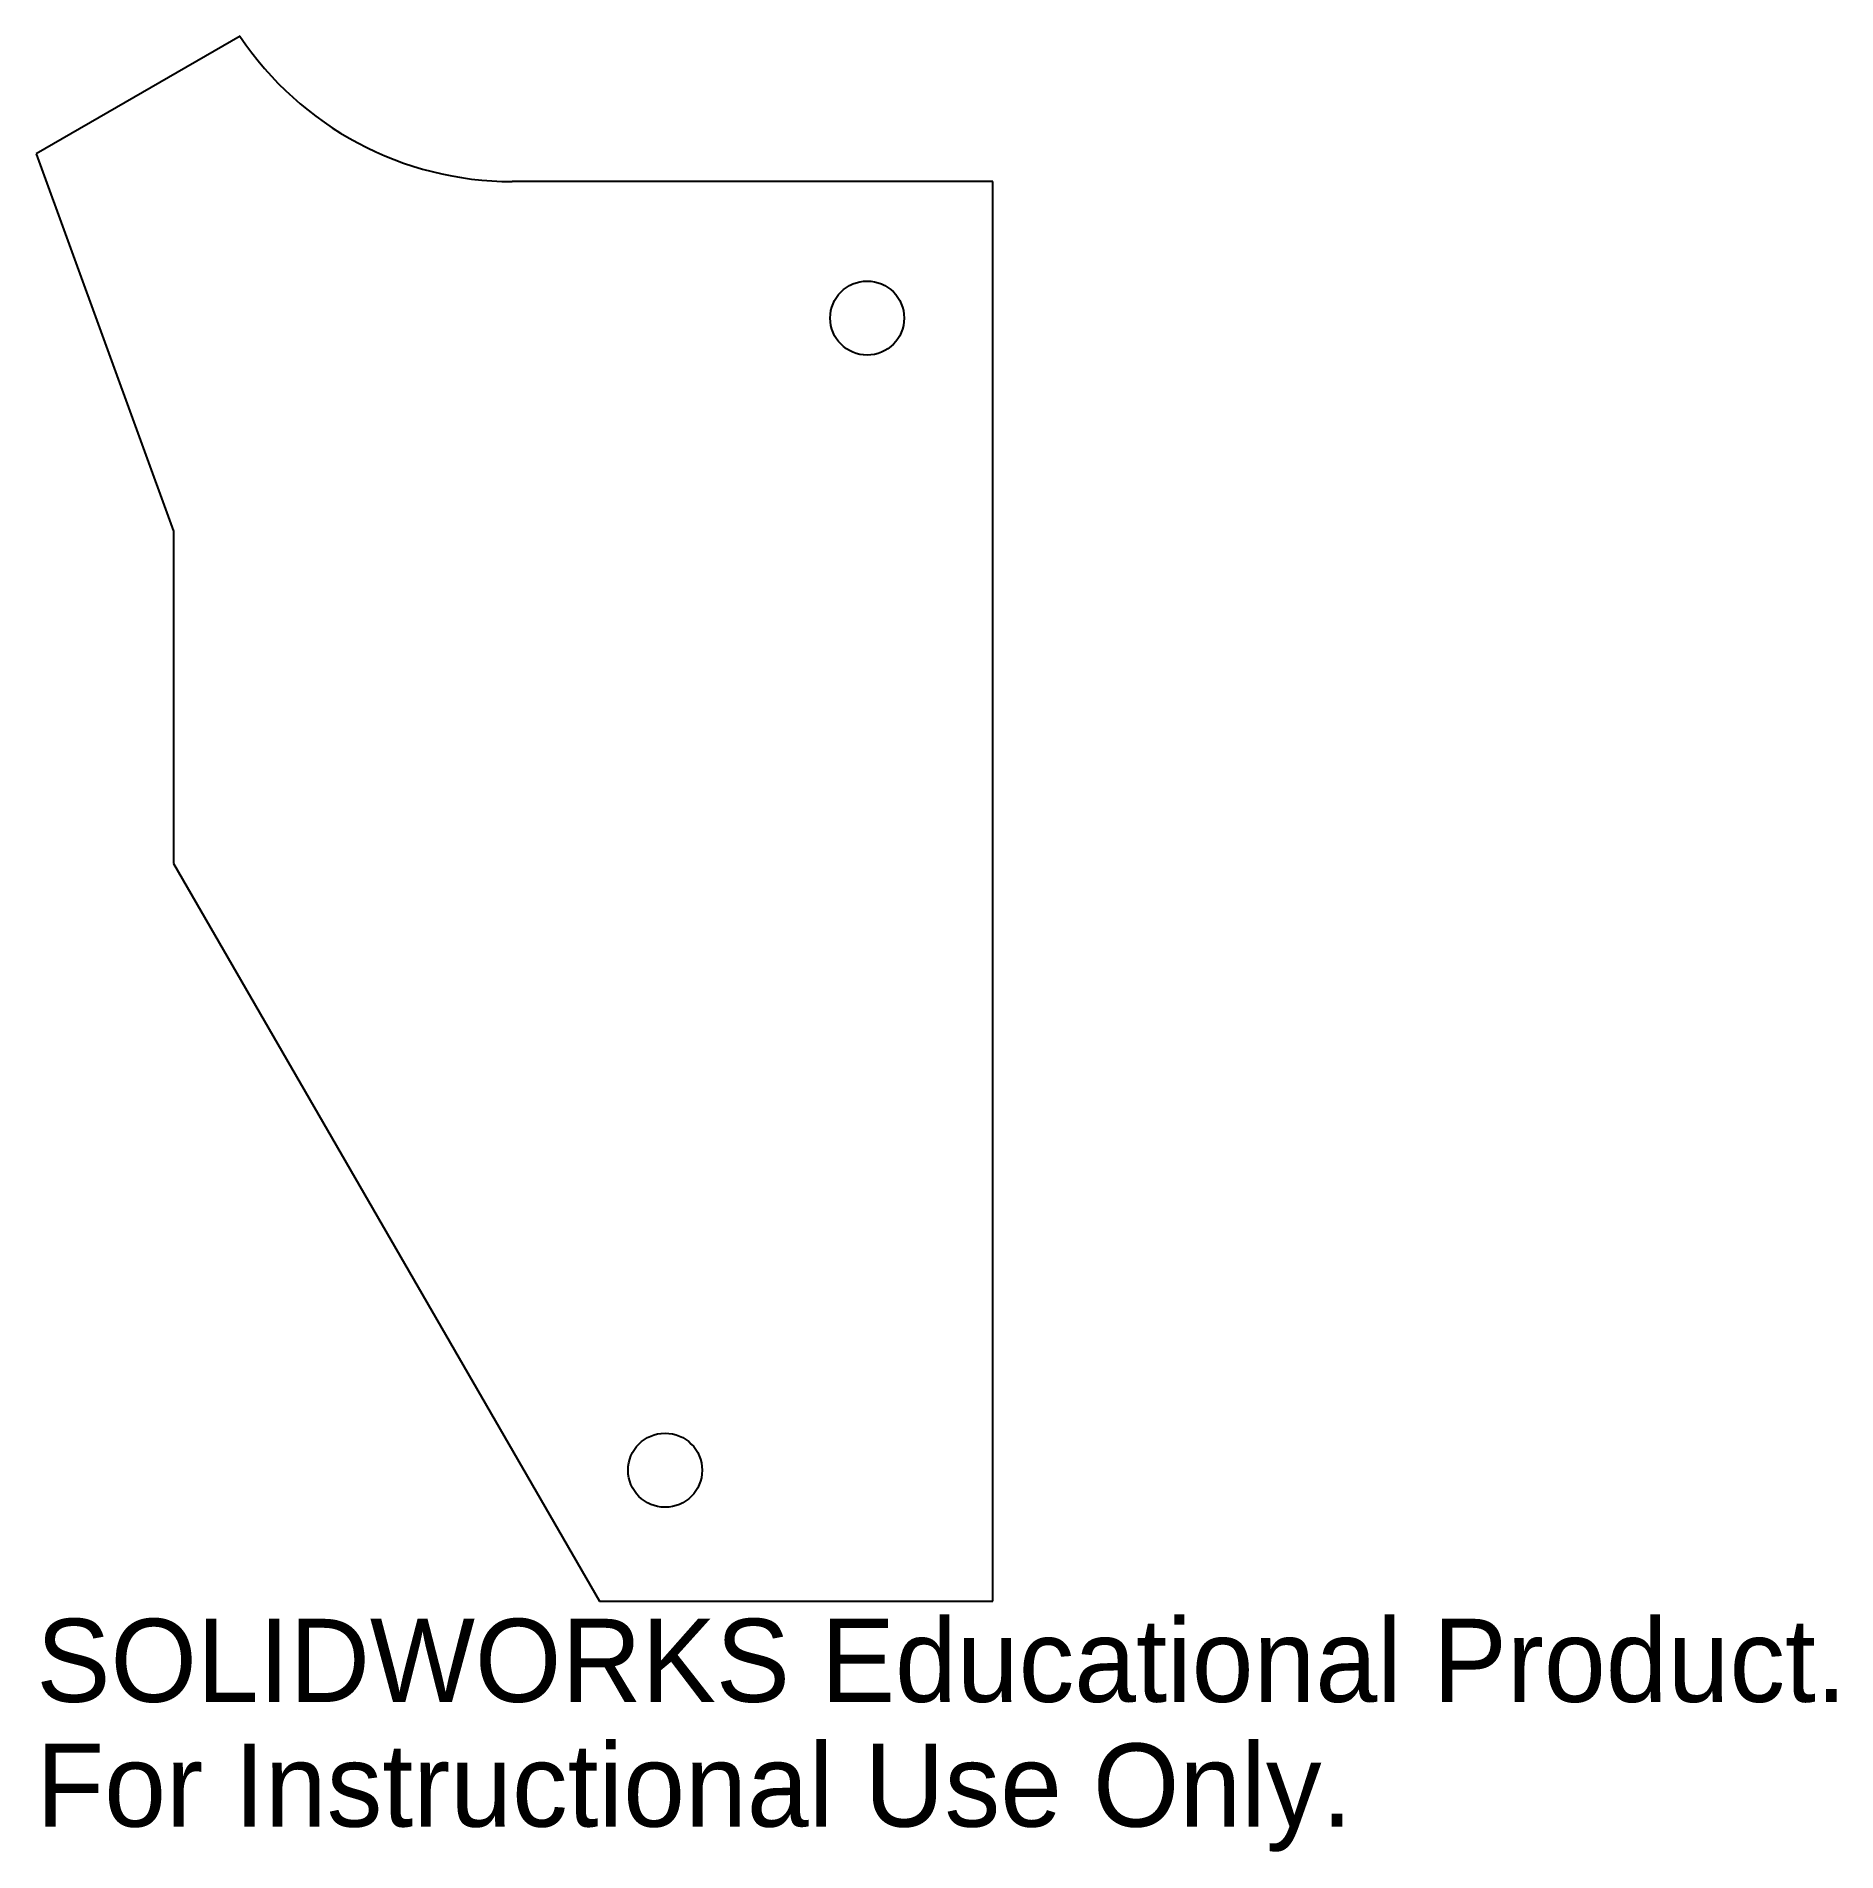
# Model space of a CAD drawing. Header units: inches. Extents: x -124.38 to -120.26, y 38.89 to 43.04.
import ezdxf

# ---------------------------------------------------------------- set-up
doc = ezdxf.new("R2010")
doc.units = ezdxf.units.IN
doc.header["$MEASUREMENT"] = 0
doc.styles.add('SLDTEXTSTYLE0', font='Arail.ttf')

msp = doc.modelspace()

# ---------------------------------------------------------------- linework, layer by layer
at = {"color": 1, "linetype": 'Continuous', "lineweight": 25}
for p, q in [((-123.9159, 43.045), (-124.3821, 42.7758)), ((-124.3821, 42.7758), (-124.0679, 41.9124)), ((-122.1929, 42.7124), (-123.2929, 42.7124)), ((-122.1929, 39.4624), (-122.1929, 42.7124)), ((-124.0679, 41.9124), (-124.0679, 41.1512)), ((-124.0679, 41.1512), (-123.0929, 39.4624)), ((-123.0929, 39.4624), (-122.1929, 39.4624))]:
    msp.add_line(p, q, dxfattribs=at)
for centre, radius in [((-122.4804, 42.3999), 0.0847), ((-122.9429, 39.7624), 0.0848)]:
    msp.add_circle(centre, radius, dxfattribs=at)
msp.add_arc((-123.2929, 43.4624), 0.75, 213.8226, 270, dxfattribs=at)

# ---------------------------------------------------------------- texts
at = {"color": 7, "linetype": 'Continuous', "char_height": 0.1903, "attachment_point": 1, "style": 'SLDTEXTSTYLE0'}
for s, insert in [('SOLIDWORKS Educational Product.', (-124.3821, 39.4223)), ('For Instructional Use Only.', (-124.3821, 39.1368))]:
    msp.add_mtext(s, dxfattribs=dict(at, insert=insert))

doc.saveas('drawing.dxf')
